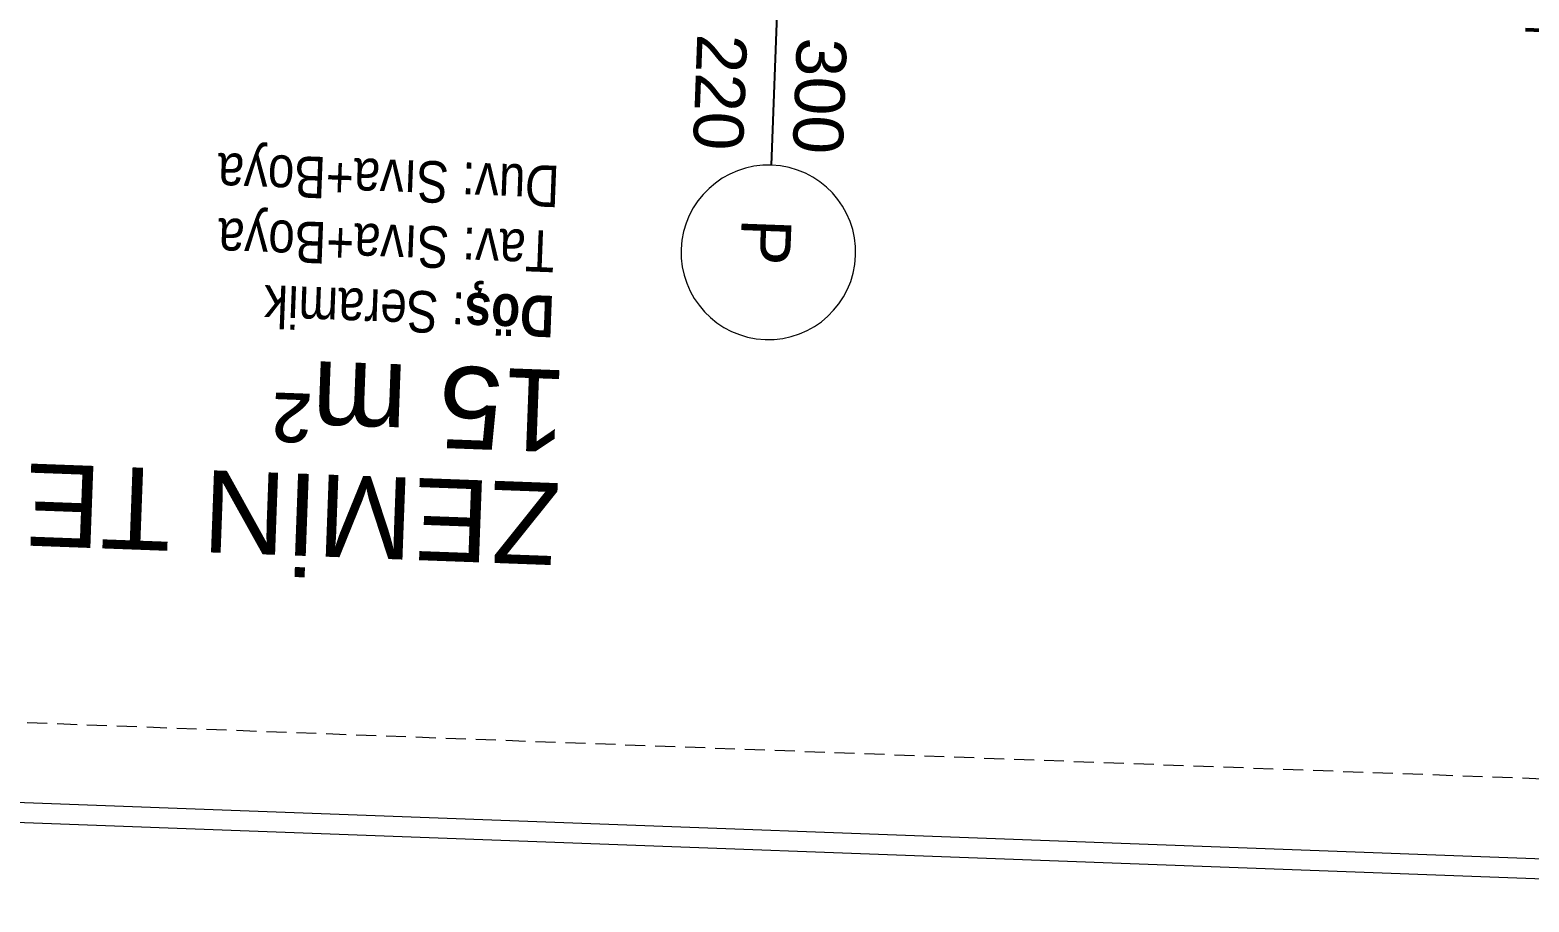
# Model space of a CAD drawing. Header units: centimetres. Extents: x 63871 to 181827, y -95930 to 42199.
# Drawn here: x 148070.9 to 148371.5, y 25376.4 to 25551.3 of the extents above; entities that cross this region are included whole.
import ezdxf

# ---------------------------------------------------------------- set-up
doc = ezdxf.new("R2010")
doc.units = ezdxf.units.CM
doc.linetypes.add('11-021_500-SatisOfisi_220512$0${ Diamond }', pattern=[12, 4, -2, 2, 2, -2])
for name, color, linetype, lineweight in [('A-AREA-IDEN', 7, 'Continuous', 9), ('A-FLOR-HRAL', 11, 'Continuous', 9), ('A-WALL', 12, 'Continuous', 50), ('İz DÜŞÜMÜ', 7, '11-021_500-SatisOfisi_220512$0${ Diamond }', 18), ('OLUK', 222, 'Continuous', 15)]:
    doc.layers.add(name, color=color, linetype=linetype, lineweight=lineweight)
doc.layers.add('Bitirme - Duvar', color=7, linetype='Continuous')
doc.styles.add('Arial', font='Arial.ttf', dxfattribs={"height": 250})
doc.styles.add('MtXpl_Arial_Narrow', font='')
doc.styles.add('MtXpl_Arial_Narrow_1', font='')
doc.styles.add('OLUŞTURULMUŞ_STİL_1', font='Arial.ttf')
doc.styles.get('MtXpl_Arial_Narrow').set_extended_font_data('Arial Narrow', bold=True)
doc.styles.get('MtXpl_Arial_Narrow_1').set_extended_font_data('Arial Narrow')

# ---------------------------------------------------------------- blocks, each defined once
blk = doc.blocks.new('HRD')
at = {"layer": 'A-FLOR-HRAL'}
for p, q in [((154389.63, 36367.48), (153819.63, 36367.48)), ((154385.63, 36363.48), (153823.63, 36363.48))]:
    blk.add_line(p, q, dxfattribs=at)
at = {"layer": 'A-WALL', "lineweight": 53}
blk.add_line((153819.63, 36197.48), (153954.63, 36197.48), dxfattribs=at)
at = {"layer": 'Bitirme - Duvar', "color": 161, "linetype": 'Continuous', "lineweight": 25}
blk.add_line((154104.63, 36230.18), (154104.63, 36182.68), dxfattribs=at)
at = {"layer": 'Bitirme - Duvar', "color": 251, "linetype": 'Continuous', "lineweight": 15}
for start, end in [(0, 180), (180, 0)]:
    blk.add_arc((154104.63, 36247.68), 17.5, start, end, dxfattribs=at)
at = {"layer": 'İz DÜŞÜMÜ'}
blk.add_lwpolyline([(153819.63, 36347.48), (154419.63, 36347.49), (154419.63, 35292.49), (154159.63, 35292.49), (154159.63, 35357.48), (153819.63, 35357.48), (153819.63, 36347.48)], dxfattribs=at)
for s, style, p in [('Döş', 'MtXpl_Arial_Narrow', (154147.04, 36258.02)), (': Seramik', 'MtXpl_Arial_Narrow_1', (154165.03, 36258.01)), ('Tav: Sıva+Boya', 'MtXpl_Arial_Narrow_1', (154147.47, 36244.97)), ('Duv: Sıva+Boya', 'MtXpl_Arial_Narrow_1', (154146.99, 36231.91))]:
    blk.add_text(s, height=8.316, rotation=359.957, dxfattribs=dict(style=style)).set_placement(p)
at = {"layer": 'A-AREA-IDEN', "width": 224.1999, "attachment_point": 2, "line_spacing_factor": 0.941778, "style": 'Arial'}
for s, insert, char_height in [('ZEMİN TERAS', (154221.71, 36311.97), 16.4692), ('15 m²', (154173.28, 36289.32), 16.469)]:
    blk.add_mtext(s, dxfattribs=dict(at, insert=insert, char_height=char_height))
at = {"layer": 'Bitirme - Duvar', "linetype": 'Continuous', "char_height": 10, "attachment_point": 7, "rotation": 90, "style": 'OLUŞTURULMUŞ_STİL_1'}
for s, insert in [('\\A1;P', (154110.22, 36240.97)), ('\\A1;300', (154100.64, 36204.31)), ('\\A1;220', (154120.64, 36204.31))]:
    blk.add_mtext(s, dxfattribs=dict(at, insert=insert))
blk = doc.blocks.new('yerleşim planı')
at = {"rotation": 177.873189238168}
blk.add_blockref('HRD', (147133.87, 39827.84), dxfattribs=at)

msp = doc.modelspace()

# ---------------------------------------------------------------- block references
at = {"layer": 'OLUK'}
msp.add_blockref('yerleşim planı', (156428.79, 16182.58), dxfattribs=at)

doc.saveas('drawing.dxf')
